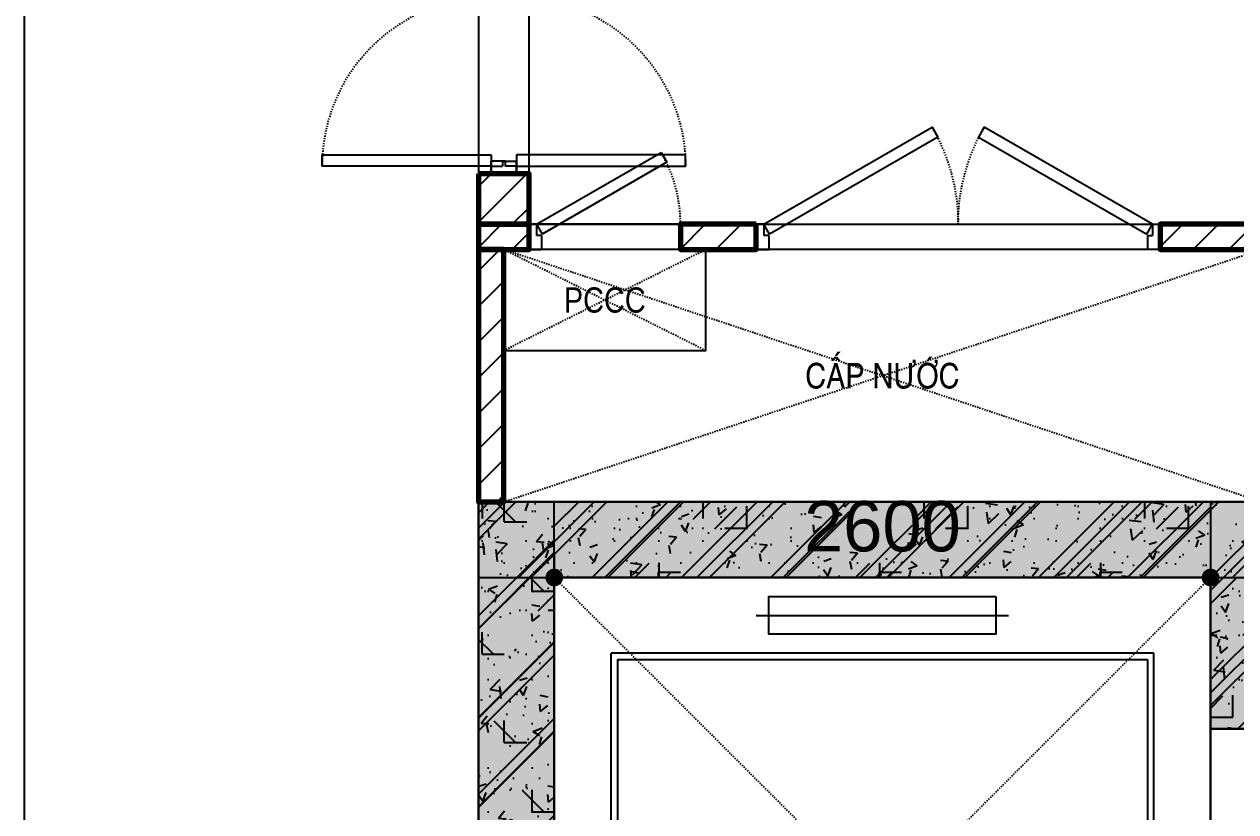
# Model space of a CAD drawing. Header units: millimetres. Extents: x 379264 to 1158416, y -283062 to 356890.
# Drawn here: x 893827.2 to 893923.2, y -3041 to -2978.6 of the extents above; entities that cross this region are included whole.
import ezdxf
from ezdxf.enums import TextEntityAlignment as Align
from ezdxf.xclip import XClip

# ---------------------------------------------------------------- set-up
doc = ezdxf.new("R2010")
doc.units = ezdxf.units.MM
doc.header["$XCLIPFRAME"] = 0
for name, pattern in [('CENTER', [2, 1.25, -0.25, 0.25, -0.25]), ('keyplan TANG 1$0$mb tang 1 TWA$0$Core 1A$0$Hidden10.5', [1.5, 1, -0.5]), ('keyplan TANG 1$0$mb tang 1 TWA$0$Hidden10.5', [1.5, 1, -0.5]), ('keyplan TANG 1$0$mb tang 1 TWA$0$Lift Car$0$Hidden10.5', [1.5, 1, -0.5]), ('keyplan TANG 1$0$mb_unitmix twa 1-20$0$Hidden10.5', [1.5, 1, -0.5])]:
    doc.linetypes.add(name, pattern=pattern)
for name, color, linetype in [('12PM. GRID', 8, 'CENTER'), ('BLOCK C - CHI TIET THANG 6$0$DnW', 20, 'Continuous'), ('keyplan TANG 1$0$mb tang 1 TWA$0$Brick Wall', 250, 'Continuous'), ('keyplan TANG 1$0$mb tang 1 TWA$0$Concrete Hatch', 250, 'Continuous'), ('keyplan TANG 1$0$mb tang 1 TWA$0$Concrete Line', 250, 'Continuous'), ('keyplan TANG 1$0$mb tang 1 TWA$0$Concrete Solid', 250, 'Continuous'), ('keyplan TANG 1$0$mb tang 1 TWA$0$Door', 250, 'Continuous'), ('keyplan TANG 1$0$mb tang 1 TWA$0$Furniture', 250, 'Continuous'), ('keyplan TANG 1$0$mb tang 1 TWA$0$Glass', 250, 'Continuous'), ('keyplan TANG 1$0$mb tang 1 TWA$0$Lift Car', 250, 'Continuous'), ('keyplan TANG 1$0$mb tang 1 TWA$0$Opening Hidden', 250, 'keyplan TANG 1$0$mb tang 1 TWA$0$Core 1A$0$Hidden10.5'), ('keyplan TANG 1$0$mb tang 1 TWA$0$Opening Line', 250, 'Continuous'), ('keyplan TANG 1$0$mb tang 1 TWA$0$Opening Text', 250, 'Continuous'), ('keyplan TANG 1$0$mb tang 1 TWA$0$Wall Hatch', 250, 'Continuous'), ('keyplan TANG 1$0$MB_Cot tang 1$0$Concrete Hatch', 250, 'Continuous'), ('keyplan TANG 1$0$MB_Cot tang 1$0$Concrete Line', 250, 'Continuous'), ('keyplan TANG 1$0$MB_Cot tang 1$0$Concrete Solid', 250, 'Continuous'), ('keyplan TANG 1$0$MB_Cot tang 1$0$Lift Car', 250, 'Continuous'), ('keyplan TANG 1$0$mb_unitmix twa 1-20$0$Door', 250, 'Continuous'), ('keyplan TANG 1$0$mb_unitmix twa 1-20$0$Glass', 250, 'Continuous'), ('keyplan TANG 1$0$mb_unitmix twa 1-20$0$Net thay Tran', 250, 'Continuous'), ('keyplan TANG 1$0$mb_unitmix twa 1-20$0$Wall Hatch', 250, 'Continuous')]:
    doc.layers.add(name, color=color, linetype=linetype)
for name, color, linetype, lineweight in [('keyplan TANG 1$0$mb tang 1 TWA$0$Net thay Tuong', 250, 'Continuous', 20), ('keyplan TANG 1$0$mb tang 1 TWA$0$Wall Line', 250, 'Continuous', 70), ('keyplan TANG 1$0$mb_unitmix twa 1-20$0$Wall Line', 250, 'Continuous', 70)]:
    doc.layers.add(name, color=color, linetype=linetype, lineweight=lineweight)
doc.styles.add('keyplan TANG 1$0$mb tang 1 TWA$0$Arial_C', font='arial.ttf')
doc.styles.add('keyplan TANG 1$0$mb tang 1 TWA$0$VNI-HelveC', font='VHELVCN_0.TTF')
doc.dimstyles.new('keyplan TANG 1$0$mb tang 1 TWA$0$Dim 100 (A1-A2)', dxfattribs={"dimscale": 100, "dimtxt": 2, "dimasz": 0.7, "dimexe": 0, "dimexo": 1, "dimgap": 1, "dimtad": 1, "dimdec": 0, "dimzin": 12, "dimdsep": 46, "dimtxsty": 'keyplan TANG 1$0$mb tang 1 TWA$0$Arial_C', "dimblk": 'keyplan TANG 1$0$mb tang 1 TWA$0$_Dot', "dimcen": 1, "dimclrd": 256, "dimclre": 256, "dimclrt": 3, "dimadec": 0, "dimazin": 0, "dimtfac": 1, "dimtdec": 0, "dimtix": 1, "dimtmove": 2, "dimatfit": 3, "dimldrblk": 'keyplan TANG 1$0$mb tang 1 TWA$0$HTT Arrow 30', "dimfxl": 1, "dimtolj": 1, "dimtzin": 0, "dimarcsym": 0})
pattern_1 = [(45, (150, 149.9999999999999), (-70.71067811865474, 70.71067811865476), [])]

# ---------------------------------------------------------------- blocks, each defined once
blk = doc.blocks.new('*U234')
at = {"layer": 'keyplan TANG 1$0$mb tang 1 TWA$0$Opening Hidden'}
for p, q in [((0, 0), (3000, 1000)), ((3000, 0), (0, 1000))]:
    blk.add_line(p, q, dxfattribs=at)
at = {"layer": 'keyplan TANG 1$0$mb tang 1 TWA$0$Opening Line'}
blk.add_lwpolyline([(0, 0), (3000, 5.684341886080801e-14), (3000, 1000), (0, 1000)], close=True, dxfattribs=at)
at = {"layer": 'keyplan TANG 1$0$mb tang 1 TWA$0$Opening Text', "style": 'keyplan TANG 1$0$mb tang 1 TWA$0$VNI-HelveC'}
blk.add_attdef('OPENING', text='', height=100, dxfattribs=at).set_placement((1500, 500), align=Align.MIDDLE_CENTER)
blk = doc.blocks.new('keyplan TANG 1$0$mb tang 1 TWA$0$_Dot')
at = {"color": 0, "linetype": 'ByBlock', "lineweight": -2}
blk.add_line((-0.5, 0), (-1, 0), dxfattribs=at)
at = {"color": 0, "linetype": 'ByBlock', "const_width": 0.5}
blk.add_lwpolyline([(-0.25, 0, 1), (0.25, 0, 1)], format="xyb", close=True, dxfattribs=at)
blk = doc.blocks.new('*D201')
at = {"layer": 'Defpoints', "lineweight": -2, "transparency": 16777216}
for p, q in [((-133897.6599080609, -53383.47322053788), (-133897.6599080609, -53483.47322053788)), ((-131297.6599080609, -53383.47322053788), (-131297.6599080609, -53483.47322053788)), ((-133827.6599080609, -53483.47322053788), (-131367.6599080609, -53483.47322053788))]:
    blk.add_line(p, q, dxfattribs=at)
at = {"layer": 'Defpoints', "color": 0, "transparency": 16777216}
for p in [(-133897.6599080609, -53483.47322053788), (-131297.6599080609, -53483.47322053788), (-131297.6599080609, -53483.47322053788)]:
    blk.add_point(p, dxfattribs=at)
at = {"layer": 'Defpoints', "lineweight": -2, "transparency": 16777216, "xscale": 70, "yscale": 70, "zscale": 70, "rotation": 180}
blk.add_blockref('keyplan TANG 1$0$mb tang 1 TWA$0$_Dot', (-133897.6599080609, -53483.47322053788), dxfattribs=at)
at = {"layer": 'Defpoints', "lineweight": -2, "transparency": 16777216, "xscale": 70, "yscale": 70, "zscale": 70}
blk.add_blockref('keyplan TANG 1$0$mb tang 1 TWA$0$_Dot', (-131297.6599080609, -53483.47322053788), dxfattribs=at)
at = {"layer": 'Defpoints', "color": 3, "transparency": 16777216, "insert": (-132597.6599080609, -53281.35862299355), "char_height": 200, "attachment_point": 5, "style": 'keyplan TANG 1$0$mb tang 1 TWA$0$Arial_C'}
blk.add_mtext('\\A1;2600', dxfattribs=at)
blk = doc.blocks.new('keyplan TANG 1$0$mb tang 1 TWA$0$HTT Arrow 30')
blk.add_hatch(color=256).paths.add_polyline_path([(-2.5, 0.3750000000000002), (-2.5, -0.3749999999999998), (0, 0)])
at = {"color": 0, "linetype": 'ByBlock', "lineweight": -2}
for p, q in [((0, 0), (-2.5, 0.3750000000000002)), ((-2.5, -0.3749999999999998), (-2.5, 0.3750000000000002)), ((0, 0), (-2.5, -0.3749999999999998))]:
    blk.add_line(p, q, dxfattribs=at)
blk = doc.blocks.new('*D202')
at = {"layer": 'Defpoints', "lineweight": -2, "transparency": 16777216}
for p, q in [((-131397.659908061, -53483.47322053791), (-131297.6599080613, -53483.47322053791)), ((-131297.6599080613, -56013.47322053791), (-131297.6599080613, -53553.47322053791)), ((-131397.659908061, -56083.47322053791), (-131297.6599080613, -56083.47322053791))]:
    blk.add_line(p, q, dxfattribs=at)
at = {"layer": 'Defpoints', "color": 0, "transparency": 16777216}
for p in [(-131297.659908061, -53483.47322053791), (-131297.6599080613, -53483.47322053791), (-131297.659908061, -56083.47322053791)]:
    blk.add_point(p, dxfattribs=at)
at = {"layer": 'Defpoints', "lineweight": -2, "transparency": 16777216, "xscale": 70, "yscale": 70, "zscale": 70}
for p, rotation in [((-131297.6599080613, -53483.47322053791), 90), ((-131297.6599080613, -56083.47322053791), 270)]:
    blk.add_blockref('keyplan TANG 1$0$mb tang 1 TWA$0$_Dot', p, dxfattribs=dict(at, rotation=rotation))
at = {"layer": 'Defpoints', "color": 3, "transparency": 16777216, "insert": (-131499.7745056056, -54783.47322053786), "char_height": 200, "attachment_point": 5, "rotation": 90, "style": 'keyplan TANG 1$0$mb tang 1 TWA$0$Arial_C'}
blk.add_mtext('\\A1;2600', dxfattribs=at)
blk = doc.blocks.new('keyplan TANG 1$0$mb tang 1 TWA$0$Door 1600 Riser')
at = {"color": 0, "linetype": 'ByBlock'}
for p, q in [((29.99999962575384, 100.0000000003201), (-3.742461558431387e-07, 100.000000000131)), ((-3.742461558431387e-07, 100.000000000131), (0, 0)), ((29.99999962575384, 100.0000000003201), (29.99999979416316, 55.00000000033469)), ((1570.000000119884, 100.0000000003201), (1600.000000119884, 100.000000000131)), ((1570.000000119884, 100.0000000003201), (1569.999999951474, 55.00000000033469)), ((1600.000000119884, 100.000000000131), (1599.999999745638, 7.105427357601002e-15)), ((49.99999979417771, 55.00000000046566), (29.99999979416316, 55.00000000033469)), ((49.99999979417771, 55.00000000046566), (50, 4.074536263942719e-10)), ((1549.99999995146, 55.00000000046566), (1569.999999951474, 55.00000000033469)), ((1549.99999995146, 55.00000000046566), (1549.999999745638, 4.074607318216295e-10)), ((0, 0), (50, 4.074536263942719e-10)), ((1599.999999745638, 7.105427357601002e-15), (1549.999999745638, 4.074607318216295e-10))]:
    blk.add_line(p, q, dxfattribs=at)
for points in [[(52.49999962575386, 61.02885683002042), (29.99999962575384, 100.0000000003201), (696.8395605397716, 485.0000000003203), (719.3395605397717, 446.0288568300206)], [(1547.499999625754, 61.02885683002042), (1569.999999625754, 100.0000000003201), (903.1604387117361, 485.0000000003203), (880.660438711736, 446.0288568300206)]]:
    blk.add_lwpolyline(points, close=True)
at = {"linetype": 'keyplan TANG 1$0$mb tang 1 TWA$0$Hidden10.5'}
for centre, start, end in [((29.99999962575384, 100.0000000003201), 0, 30.00000000000004), ((1569.999999625754, 100.0000000003201), 150.0000000000027, 180)]:
    blk.add_arc(centre, 770, start, end, dxfattribs=at)
blk = doc.blocks.new('*U1427')
at = {"layer": 'keyplan TANG 1$0$mb tang 1 TWA$0$Door', "xscale": -1, "rotation": 180}
blk.add_blockref('keyplan TANG 1$0$mb tang 1 TWA$0$Door 1600 Riser', (0, 100.000000000131), dxfattribs=at)
blk = doc.blocks.new('keyplan TANG 1$0$mb tang 1 TWA$0$Door 1200 Riser')
at = {"color": 0, "linetype": 'ByBlock'}
for p, q in [((29.99999962575384, 100.0000000003201), (523.6344799449436, 385.0000000938708)), ((523.6344799449432, 385.0000000938714), (546.1344799449436, 346.028856923571)), ((676.3655196808106, 385.0000000938714), (653.8655196808103, 346.028856923571)), ((1170, 100.0000000003201), (676.3655196808103, 385.0000000938708)), ((546.1344799449436, 346.028856923571), (52.49999962575374, 61.02885683002034)), ((653.8655196808103, 346.028856923571), (1147.5, 61.02885683002034)), ((29.99999962575384, 100.0000000003201), (-3.742461558431387e-07, 100.000000000131)), ((-3.742461558431387e-07, 100.000000000131), (0, 0)), ((29.99999962575384, 100.0000000003201), (29.99999979416316, 55.00000000033469)), ((29.99999962575384, 100.0000000003201), (52.49999962575374, 61.02885683002034)), ((1170, 100.0000000003201), (1147.5, 61.02885683002034)), ((1170, 100.0000000003201), (1200, 100.000000000131)), ((1170, 100.0000000003201), (1169.999999831591, 55.00000000033469)), ((1200, 100.000000000131), (1199.999999625754, 0)), ((49.99999979417771, 55.00000000046566), (29.99999979416316, 55.00000000033469)), ((49.99999979417771, 55.00000000046566), (50, 4.074536263942719e-10)), ((1149.999999831576, 55.00000000046566), (1169.999999831591, 55.00000000033469)), ((1149.999999831576, 55.00000000046566), (1149.999999625754, 4.074536263942719e-10)), ((0, 0), (50, 4.074536263942719e-10)), ((1199.999999625754, 0), (1149.999999625754, 4.074536263942719e-10))]:
    blk.add_line(p, q, dxfattribs=at)
at = {"color": 0, "linetype": 'keyplan TANG 1$0$mb tang 1 TWA$0$Hidden10.5'}
for centre, start, end in [((29.99999962575384, 100.0000000003201), 359.9999999999799, 29.99999999999874), ((1170, 100.0000000003201), 150.0000000000037, 180.0000000000201)]:
    blk.add_arc(centre, 570.0000001871231, start, end, dxfattribs=at)
blk = doc.blocks.new('*U232')
at = {"layer": 'keyplan TANG 1$0$mb tang 1 TWA$0$Door'}
blk.add_blockref('keyplan TANG 1$0$mb tang 1 TWA$0$Door 1200 Riser', (0, 0), dxfattribs=at)
blk = doc.blocks.new('*U233')
at = {"layer": 'keyplan TANG 1$0$mb tang 1 TWA$0$Opening Hidden'}
for p, q in [((0, 0), (800, 400)), ((800, 0), (0, 400))]:
    blk.add_line(p, q, dxfattribs=at)
at = {"layer": 'keyplan TANG 1$0$mb tang 1 TWA$0$Opening Line'}
blk.add_lwpolyline([(0, 0), (800, 5.684341886080801e-14), (800, 400), (0, 400)], close=True, dxfattribs=at)
at = {"layer": 'keyplan TANG 1$0$mb tang 1 TWA$0$Opening Text', "style": 'keyplan TANG 1$0$mb tang 1 TWA$0$VNI-HelveC'}
blk.add_attdef('OPENING', text='', height=100, dxfattribs=at).set_placement((400, 200), align=Align.MIDDLE_CENTER)
blk = doc.blocks.new('*U211')
at = {"layer": 'keyplan TANG 1$0$mb tang 1 TWA$0$Wall Hatch'}
h = blk.add_hatch(dxfattribs=at)
h.set_pattern_fill('LINE10', color=256, scale=100, angle=45, style=0, pattern_type=2)
h.set_pattern_definition([(45, (150.0000000000002, 49.99999999999992), (-70.71067811865474, 70.71067811865476), [])])
h.paths.add_polyline_path([(200.0000000000002, -3.037570195374425e-14), (0, 0), (-1.358912982141192e-13, -99.99999999999997), (200.0000000000002, -100)])
at = {"layer": 'keyplan TANG 1$0$mb tang 1 TWA$0$Wall Line'}
blk.add_lwpolyline([(200.0000000000002, -3.037570195374425e-14), (0, 0), (-1.358912982141192e-13, -99.99999999999997), (200.0000000000002, -100)], close=True, dxfattribs=at)
blk = doc.blocks.new('*U212')
at = {"layer": 'keyplan TANG 1$0$mb tang 1 TWA$0$Wall Hatch'}
h = blk.add_hatch(dxfattribs=at)
h.set_pattern_fill('LINE10', color=256, scale=100, angle=45, style=0, pattern_type=2)
h.set_pattern_definition([(45, (250.0000000000002, 49.9999999999999), (-70.71067811865474, 70.71067811865476), [])])
h.paths.add_polyline_path([(300.0000000000002, -5.311306949806745e-14), (0, 0), (-1.358912982141192e-13, -99.99999999999997), (300.0000000000002, -100)])
at = {"layer": 'keyplan TANG 1$0$mb tang 1 TWA$0$Wall Line'}
blk.add_lwpolyline([(300.0000000000002, -5.311306949806745e-14), (0, 0), (-1.358912982141192e-13, -99.99999999999997), (300.0000000000002, -100)], close=True, dxfattribs=at)
blk = doc.blocks.new('*U213')
at = {"layer": 'keyplan TANG 1$0$mb tang 1 TWA$0$Wall Hatch'}
h = blk.add_hatch(dxfattribs=at)
h.set_pattern_fill('LINE10', color=256, scale=100, angle=45, style=0, pattern_type=2)
h.set_pattern_definition([(45, (2000, 49.9999999999995), (-70.71067811865474, 70.71067811865476), [])])
h.paths.add_polyline_path([(2050, -4.510170015237234e-13), (0, 0), (-1.358912982141192e-13, -99.99999999999997), (2050, -100.0000000000004)])
at = {"layer": 'keyplan TANG 1$0$mb tang 1 TWA$0$Wall Line'}
blk.add_lwpolyline([(2050, -4.510170015237234e-13), (0, 0), (-1.358912982141192e-13, -99.99999999999997), (2050, -100.0000000000004)], close=True, dxfattribs=at)
blk = doc.blocks.new('*U1428')
at = {"layer": 'keyplan TANG 1$0$mb tang 1 TWA$0$Wall Hatch'}
h = blk.add_hatch(dxfattribs=at)
h.set_pattern_fill('LINE10', color=256, scale=100, angle=45, style=0, pattern_type=2)
h.set_pattern_definition([(45, (850, -50.00000000000034), (-70.71067811865474, 70.71067811865476), [])])
h.paths.add_polyline_path([(-2.318145675417327e-13, 999.9999999999999), (0, 0), (99.99999999999996, -4.707345624410666e-14), (99.99999999999974, 999.9999999999999)])
at = {"layer": 'keyplan TANG 1$0$mb tang 1 TWA$0$Wall Line'}
blk.add_lwpolyline([(-2.318145675417327e-13, 999.9999999999999), (0, 0), (99.99999999999996, -4.707345624410666e-14), (99.99999999999974, 999.9999999999999)], close=True, dxfattribs=at)
blk = doc.blocks.new('*U217')
at = {"layer": 'keyplan TANG 1$0$mb tang 1 TWA$0$Concrete Hatch'}
h = blk.add_hatch(dxfattribs=at)
h.set_pattern_fill('CONCRETE', color=256, scale=50, style=0, pattern_type=2)
h.set_pattern_definition([(45, (-250, -2850.000000000007), (-176.7766952966369, 176.7766952966369), []), (45, (-250, -2800.000000000007), (-353.5533905932737, 353.5533905932738), []), (49.99999999999999, (-250, -2850.000000000007), (358.6300913003767, -31.37606749129755), [37.5, -412.5]), (355, (-250, -2850.000000000007), (-69.3756668065, 376.0960668500059), [30, -330]), (100.4514, (-220.1141600000001, -2852.614670000007), (289.2546908570108, 344.7197710304768), [31.870095, -350.571056]), (46.18420000000001, (-250, -2750.000000000007), (533.6205243128222, -82.75950716450905), [56.25, -618.75]), (96.6356, (-205.5316275, -2756.896653500007), (467.3313527743517, 487.0589354502209), [47.805144, -525.8565]), (351.1842, (-250, -2750.000000000007), (467.3309725668136, 487.0593004626623), [45, -495]), (21, (-200, -2775.000000000007), (298.4535260592309, -201.3094453326694), [37.5, -412.5]), (326.0000000000001, (-200, -2775.000000000007), (121.6576659607909, 362.5750225234265), [30, -330]), (71.4514, (-175.1288835, -2791.775803000007), (420.111314290745, 161.2652483549762), [31.870095, -350.571056]), (37.50000000000001, (-250, -2850.000000000007), (6.079927658645334, 166.4469269156558), [0, -326, 0, -335, 0, -331.25]), (7.499999999999999, (-250, -2850.000000000007), (131.5347687210743, 197.2058559411801), [0, -191, 0, -318.5, 0, -126.25]), (327.5, (-361.5, -2850.000000000007), (266.9112180862045, -11.2774358671899), [0, -125, 0, -390, 0, -517.5]), (317.5, (-411.5, -2850.000000000007), (291.5930846711931, 50.05249116615882), [0, -162.5, 0, -259, 0, -367.5]), (0, (-75, -2675.000000000007), (0, 875), [87.5, -787.5]), (0, (187.5, -2500.000000000007), (0, 875), [87.5, -787.5]), (0, (12.5, -2150.000000000007), (0, 875), [87.5, -350, 87.5, -350]), (90, (-75, -2675.000000000007), (-875, 5.35782974626967e-14), [87.5, -787.5]), (90, (12.5, -2150.000000000007), (-875, 5.35782974626967e-14), [87.5, -787.5]), (90, (275, -2500.000000000007), (-875, 5.35782974626967e-14), [87.5, -787.5]), (90, (450, -2237.500000000007), (-875, 5.35782974626967e-14), [87.5, -787.5]), (135, (12.5, -2675.000000000007), (-875.016357447105, 8.881784197001252e-14), [123.76, -1113.7]), (135, (100, -2150.000000000007), (-875.016357447105, 8.881784197001252e-14), [123.76, -1113.7]), (45, (187.5, -2500.000000000007), (8.881784197001252e-14, 875.016357447105), [123.76, -247.485, 123.76, -742.455]), (0, (-425, -2850.000000000007), (87.5, 87.5), [-175, 0])])
h.paths.add_polyline_path([(-250, 150), (-250, -2950.000000000007), (50, -2950.000000000007), (50, 150)])
at = {"layer": 'keyplan TANG 1$0$mb tang 1 TWA$0$Concrete Solid'}
blk.add_hatch(color=256, dxfattribs=at).paths.add_polyline_path([(-250, 150), (-250, -2950.000000000007), (50, -2950.000000000007), (50, 150)])
at = {"layer": 'keyplan TANG 1$0$mb tang 1 TWA$0$Concrete Line'}
blk.add_lwpolyline([(-250, 150), (-250, -2950.000000000007), (50, -2950.000000000007), (50, 150)], close=True, dxfattribs=at)
blk = doc.blocks.new('*U221')
at = {"layer": 'keyplan TANG 1$0$mb tang 1 TWA$0$Concrete Hatch'}
h = blk.add_hatch(dxfattribs=at)
h.set_pattern_fill('CONCRETE', color=256, scale=50, style=0, pattern_type=2)
h.set_pattern_definition([(45, (-250, -650.0000000000073), (-176.7766952966369, 176.7766952966369), []), (45, (-250, -600.0000000000073), (-353.5533905932737, 353.5533905932738), []), (49.99999999999999, (-250, -650.0000000000073), (358.6300913003767, -31.37606749129755), [37.5, -412.5]), (355, (-250, -650.0000000000073), (-69.3756668065, 376.0960668500059), [30, -330]), (100.4514, (-220.1141600000001, -652.6146700000072), (289.2546908570108, 344.7197710304768), [31.870095, -350.571056]), (46.18420000000001, (-250, -550.0000000000073), (533.6205243128222, -82.75950716450905), [56.25, -618.75]), (96.6356, (-205.5316275, -556.8966535000072), (467.3313527743517, 487.0589354502209), [47.805144, -525.8565]), (351.1842, (-250, -550.0000000000073), (467.3309725668136, 487.0593004626623), [45, -495]), (21, (-200, -575.0000000000073), (298.4535260592309, -201.3094453326694), [37.5, -412.5]), (326.0000000000001, (-200, -575.0000000000073), (121.6576659607909, 362.5750225234265), [30, -330]), (71.4514, (-175.1288835, -591.7758030000073), (420.111314290745, 161.2652483549762), [31.870095, -350.571056]), (37.50000000000001, (-250, -650.0000000000073), (6.079927658645334, 166.4469269156558), [0, -326, 0, -335, 0, -331.25]), (7.499999999999999, (-250, -650.0000000000073), (131.5347687210743, 197.2058559411801), [0, -191, 0, -318.5, 0, -126.25]), (327.5, (-361.5, -650.0000000000073), (266.9112180862045, -11.2774358671899), [0, -125, 0, -390, 0, -517.5]), (317.5, (-411.5, -650.0000000000073), (291.5930846711931, 50.05249116615882), [0, -162.5, 0, -259, 0, -367.5]), (0, (-75, -475.0000000000073), (0, 875), [87.5, -787.5]), (0, (187.5, -300.0000000000073), (0, 875), [87.5, -787.5]), (0, (12.5, 49.99999999999272), (0, 875), [87.5, -350, 87.5, -350]), (90, (-75, -475.0000000000073), (-875, 5.35782974626967e-14), [87.5, -787.5]), (90, (12.5, 49.99999999999272), (-875, 5.35782974626967e-14), [87.5, -787.5]), (90, (275, -300.0000000000073), (-875, 5.35782974626967e-14), [87.5, -787.5]), (90, (450, -37.50000000000728), (-875, 5.35782974626967e-14), [87.5, -787.5]), (135, (12.5, -475.0000000000073), (-875.016357447105, 8.881784197001252e-14), [123.76, -1113.7]), (135, (100, 49.99999999999272), (-875.016357447105, 8.881784197001252e-14), [123.76, -1113.7]), (45, (187.5, -300.0000000000073), (8.881784197001252e-14, 875.016357447105), [123.76, -247.485, 123.76, -742.455]), (0, (-425, -650.0000000000073), (87.5, 87.5), [-175, 0])])
h.paths.add_polyline_path([(-250, 150), (-250, -750.0000000000073), (50, -750.0000000000073), (50, 150)])
at = {"layer": 'keyplan TANG 1$0$mb tang 1 TWA$0$Concrete Solid'}
blk.add_hatch(color=256, dxfattribs=at).paths.add_polyline_path([(-250, 150), (-250, -750.0000000000073), (50, -750.0000000000073), (50, 150)])
at = {"layer": 'keyplan TANG 1$0$mb tang 1 TWA$0$Concrete Line'}
blk.add_lwpolyline([(-250, 150), (-250, -750.0000000000073), (50, -750.0000000000073), (50, 150)], close=True, dxfattribs=at)
blk = doc.blocks.new('*U223')
at = {"layer": 'keyplan TANG 1$0$mb tang 1 TWA$0$Concrete Hatch'}
h = blk.add_hatch(dxfattribs=at)
h.set_pattern_fill('CONCRETE', color=256, scale=50, style=0, pattern_type=2)
h.set_pattern_definition([(45, (-250, -2350.000000000007), (-176.7766952966369, 176.7766952966369), []), (45, (-250, -2300.000000000007), (-353.5533905932737, 353.5533905932738), []), (49.99999999999999, (-250, -2350.000000000007), (358.6300913003767, -31.37606749129755), [37.5, -412.5]), (355, (-250, -2350.000000000007), (-69.3756668065, 376.0960668500059), [30, -330]), (100.4514, (-220.1141600000001, -2352.614670000007), (289.2546908570108, 344.7197710304768), [31.870095, -350.571056]), (46.18420000000001, (-250, -2250.000000000007), (533.6205243128222, -82.75950716450905), [56.25, -618.75]), (96.6356, (-205.5316275, -2256.896653500007), (467.3313527743517, 487.0589354502209), [47.805144, -525.8565]), (351.1842, (-250, -2250.000000000007), (467.3309725668136, 487.0593004626623), [45, -495]), (21, (-200, -2275.000000000007), (298.4535260592309, -201.3094453326694), [37.5, -412.5]), (326.0000000000001, (-200, -2275.000000000007), (121.6576659607909, 362.5750225234265), [30, -330]), (71.4514, (-175.1288835, -2291.775803000007), (420.111314290745, 161.2652483549762), [31.870095, -350.571056]), (37.50000000000001, (-250, -2350.000000000007), (6.079927658645334, 166.4469269156558), [0, -326, 0, -335, 0, -331.25]), (7.499999999999999, (-250, -2350.000000000007), (131.5347687210743, 197.2058559411801), [0, -191, 0, -318.5, 0, -126.25]), (327.5, (-361.5, -2350.000000000007), (266.9112180862045, -11.2774358671899), [0, -125, 0, -390, 0, -517.5]), (317.5, (-411.5, -2350.000000000007), (291.5930846711931, 50.05249116615882), [0, -162.5, 0, -259, 0, -367.5]), (0, (-75, -2175.000000000007), (0, 875), [87.5, -787.5]), (0, (187.5, -2000.000000000007), (0, 875), [87.5, -787.5]), (0, (12.5, -1650.000000000007), (0, 875), [87.5, -350, 87.5, -350]), (90, (-75, -2175.000000000007), (-875, 5.35782974626967e-14), [87.5, -787.5]), (90, (12.5, -1650.000000000007), (-875, 5.35782974626967e-14), [87.5, -787.5]), (90, (275, -2000.000000000007), (-875, 5.35782974626967e-14), [87.5, -787.5]), (90, (450, -1737.500000000007), (-875, 5.35782974626967e-14), [87.5, -787.5]), (135, (12.5, -2175.000000000007), (-875.016357447105, 8.881784197001252e-14), [123.76, -1113.7]), (135, (100, -1650.000000000007), (-875.016357447105, 8.881784197001252e-14), [123.76, -1113.7]), (45, (187.5, -2000.000000000007), (8.881784197001252e-14, 875.016357447105), [123.76, -247.485, 123.76, -742.455]), (0, (-425, -2350.000000000007), (87.5, 87.5), [-175, 0])])
h.paths.add_polyline_path([(-250, 150), (-250, -2450.000000000007), (50, -2450.000000000007), (50, 150)])
at = {"layer": 'keyplan TANG 1$0$mb tang 1 TWA$0$Concrete Solid'}
blk.add_hatch(color=256, dxfattribs=at).paths.add_polyline_path([(-250, 150), (-250, -2450.000000000007), (50, -2450.000000000007), (50, 150)])
at = {"layer": 'keyplan TANG 1$0$mb tang 1 TWA$0$Concrete Line'}
blk.add_lwpolyline([(-250, 150), (-250, -2450.000000000007), (50, -2450.000000000007), (50, 150)], close=True, dxfattribs=at)
blk = doc.blocks.new('*U1437')
at = {"layer": 'keyplan TANG 1$0$mb tang 1 TWA$0$Wall Hatch'}
h = blk.add_hatch(dxfattribs=at)
h.set_pattern_fill('LINE10', color=256, scale=100, angle=45, style=0, pattern_type=2)
h.set_pattern_definition(pattern_1)
h.paths.add_polyline_path([(0, 199.9999999999999), (0, 0), (200, -1.13686837721616e-13), (200, 199.9999999999999)])
at = {"layer": 'keyplan TANG 1$0$mb tang 1 TWA$0$Wall Line'}
blk.add_lwpolyline([(0, 199.9999999999999), (0, 0), (200, -1.13686837721616e-13), (200, 199.9999999999999)], close=True, dxfattribs=at)
blk = doc.blocks.new('keyplan TANG 1$0$mb tang 1 TWA$0$Door 1400-1')
at = {"color": 0, "linetype": 'ByBlock'}
for p, q in [((29.99999962575384, 100.0000000003201), (-3.742461558431387e-07, 100.000000000131)), ((-3.742461558431387e-07, 100.000000000131), (0, 0)), ((29.99999962575384, 100.0000000003201), (29.99999979416316, 55.00000000033469)), ((1370.000000119884, 100.0000000003201), (1400.000000119884, 100.000000000131)), ((1370.000000119884, 100.0000000003201), (1369.999999951474, 55.00000000033469)), ((1400.000000119884, 100.000000000131), (1399.999999745638, 7.105427357601002e-15)), ((49.99999979417771, 55.00000000046566), (29.99999979416316, 55.00000000033469)), ((49.99999979417771, 55.00000000046566), (50, 4.074536263942719e-10)), ((1349.99999995146, 55.00000000046566), (1369.999999951474, 55.00000000033469)), ((1349.99999995146, 55.00000000046566), (1349.999999745638, 4.074607318216295e-10)), ((0, 0), (50, 4.074536263942719e-10)), ((1399.999999745638, 7.105427357601002e-15), (1349.999999745638, 4.074607318216295e-10))]:
    blk.add_line(p, q, dxfattribs=at)
for points in [[(74.99999962575384, 100.0000000003202), (29.99999962575384, 100.0000000003201), (29.99999962575384, 770.0000000003201), (74.99999962575384, 770.0000000003203)], [(1325.000000119884, 100.0000000003202), (1370.000000119884, 100.0000000003201), (1370.000000119884, 770.0000000003201), (1325.000000119884, 770.0000000003203)]]:
    blk.add_lwpolyline(points, close=True)
at = {"color": 0, "linetype": 'keyplan TANG 1$0$mb tang 1 TWA$0$Hidden10.5'}
for centre, start, end in [((29.99999962575386, 99.99999515387427), 4.144490982744002e-07, 90), ((1370.000000119884, 99.99999515387427), 90, 179.9999995855509)]:
    blk.add_arc(centre, 670.0000002470649, start, end, dxfattribs=at)
blk = doc.blocks.new('*U1438')
at = {"layer": 'keyplan TANG 1$0$mb tang 1 TWA$0$Door'}
blk.add_blockref('keyplan TANG 1$0$mb tang 1 TWA$0$Door 1400-1', (0, 0), dxfattribs=at)
blk = doc.blocks.new('*U1440')
at = {"layer": 'keyplan TANG 1$0$mb_unitmix twa 1-20$0$Wall Hatch'}
h = blk.add_hatch(dxfattribs=at)
h.set_pattern_fill('LINE10', color=256, scale=100, angle=45, style=0, pattern_type=2)
h.set_pattern_definition(pattern_1)
h.paths.add_polyline_path([(0, 199.9999999999999), (0, 0), (200, -1.13686837721616e-13), (200, 199.9999999999999)])
at = {"layer": 'keyplan TANG 1$0$mb_unitmix twa 1-20$0$Wall Line'}
blk.add_lwpolyline([(0, 199.9999999999999), (0, 0), (200, -1.13686837721616e-13), (200, 199.9999999999999)], close=True, dxfattribs=at)
blk = doc.blocks.new('keyplan TANG 1$0$mb_unitmix twa 1-20$0$Door 1400-1')
at = {"color": 0, "linetype": 'ByBlock'}
for p, q in [((29.99999962575384, 100.0000000003201), (-3.742461558431387e-07, 100.000000000131)), ((-3.742461558431387e-07, 100.000000000131), (0, 0)), ((29.99999962575384, 100.0000000003201), (29.99999979416316, 55.00000000033469)), ((1370.000000119884, 100.0000000003201), (1400.000000119884, 100.000000000131)), ((1370.000000119884, 100.0000000003201), (1369.999999951474, 55.00000000033469)), ((1400.000000119884, 100.000000000131), (1399.999999745638, 7.105427357601002e-15)), ((49.99999979417771, 55.00000000046566), (29.99999979416316, 55.00000000033469)), ((49.99999979417771, 55.00000000046566), (50, 4.074536263942719e-10)), ((1349.99999995146, 55.00000000046566), (1369.999999951474, 55.00000000033469)), ((1349.99999995146, 55.00000000046566), (1349.999999745638, 4.074607318216295e-10)), ((0, 0), (50, 4.074536263942719e-10)), ((1399.999999745638, 7.105427357601002e-15), (1349.999999745638, 4.074607318216295e-10))]:
    blk.add_line(p, q, dxfattribs=at)
for points in [[(74.99999962575384, 100.0000000003202), (29.99999962575384, 100.0000000003201), (29.99999962575384, 770.0000000003201), (74.99999962575384, 770.0000000003203)], [(1325.000000119884, 100.0000000003202), (1370.000000119884, 100.0000000003201), (1370.000000119884, 770.0000000003201), (1325.000000119884, 770.0000000003203)]]:
    blk.add_lwpolyline(points, close=True)
at = {"color": 0, "linetype": 'keyplan TANG 1$0$mb_unitmix twa 1-20$0$Hidden10.5'}
for centre, start, end in [((29.99999962575386, 99.99999515387427), 4.144490982744002e-07, 90), ((1370.000000119884, 99.99999515387427), 90, 179.9999995855509)]:
    blk.add_arc(centre, 670.0000002470649, start, end, dxfattribs=at)
blk = doc.blocks.new('*U1439')
at = {"layer": 'keyplan TANG 1$0$mb_unitmix twa 1-20$0$Door'}
blk.add_blockref('keyplan TANG 1$0$mb_unitmix twa 1-20$0$Door 1400-1', (0, 0), dxfattribs=at)
blk = doc.blocks.new('*U53')
at = {"layer": 'keyplan TANG 1$0$MB_Cot tang 1$0$Concrete Hatch'}
h = blk.add_hatch(dxfattribs=at)
h.set_pattern_fill('CONCRETE', color=256, scale=50, style=0, pattern_type=2)
h.set_pattern_definition([(45, (3050, -49.99999999999986), (-176.7766952966369, 176.7766952966369), []), (45, (3050, 1.4210854715202e-13), (-353.5533905932737, 353.5533905932738), []), (49.99999999999999, (3050, -49.99999999999986), (358.6300913003767, -31.37606749129755), [37.5, -412.5]), (355, (3050, -49.99999999999986), (-69.3756668065, 376.0960668500059), [30, -330]), (100.4514, (3079.88584, -52.61466999999985), (289.2546908570108, 344.7197710304768), [31.870095, -350.571056]), (46.18420000000001, (3050, 50.00000000000014), (533.6205243128222, -82.75950716450905), [56.25, -618.75]), (96.6356, (3094.4683725, 43.10334650000013), (467.3313527743517, 487.0589354502209), [47.805144, -525.8565]), (351.1842, (3050, 50.00000000000014), (467.3309725668136, 487.0593004626623), [45, -495]), (21, (3100, 25.00000000000014), (298.4535260592309, -201.3094453326694), [37.5, -412.5]), (326.0000000000001, (3100, 25.00000000000014), (121.6576659607909, 362.5750225234265), [30, -330]), (71.4514, (3124.8711165, 8.224197000000146), (420.111314290745, 161.2652483549762), [31.870095, -350.571056]), (37.50000000000001, (3050, -49.99999999999986), (6.079927658645334, 166.4469269156558), [0, -326, 0, -335, 0, -331.25]), (7.499999999999999, (3050, -49.99999999999986), (131.5347687210743, 197.2058559411801), [0, -191, 0, -318.5, 0, -126.25]), (327.5, (2938.5, -49.99999999999986), (266.9112180862045, -11.2774358671899), [0, -125, 0, -390, 0, -517.5]), (317.5, (2888.5, -49.99999999999986), (291.5930846711931, 50.05249116615882), [0, -162.5, 0, -259, 0, -367.5]), (0, (3225, 125.0000000000001), (0, 875), [87.5, -787.5]), (0, (3487.5, 300.0000000000001), (0, 875), [87.5, -787.5]), (0, (3312.5, 650.0000000000001), (0, 875), [87.5, -350, 87.5, -350]), (90, (3225, 125.0000000000001), (-875, 5.35782974626967e-14), [87.5, -787.5]), (90, (3312.5, 650.0000000000001), (-875, 5.35782974626967e-14), [87.5, -787.5]), (90, (3575, 300.0000000000001), (-875, 5.35782974626967e-14), [87.5, -787.5]), (90, (3750, 562.5000000000001), (-875, 5.35782974626967e-14), [87.5, -787.5]), (135, (3312.5, 125.0000000000001), (-875.016357447105, 8.881784197001252e-14), [123.76, -1113.7]), (135, (3400, 650.0000000000001), (-875.016357447105, 8.881784197001252e-14), [123.76, -1113.7]), (45, (3487.5, 300.0000000000001), (8.881784197001252e-14, 875.016357447105), [123.76, -247.485, 123.76, -742.455]), (0, (2875, -49.99999999999986), (87.5, 87.5), [-175, 0])])
h.paths.add_polyline_path([(-50, 150), (-50, -149.9999999999999), (3150, -150), (3150, 150)])
at = {"layer": 'keyplan TANG 1$0$MB_Cot tang 1$0$Concrete Solid'}
blk.add_hatch(color=256, dxfattribs=at).paths.add_polyline_path([(-50, 150), (-50, -149.9999999999999), (3150, -150), (3150, 150)])
at = {"layer": 'keyplan TANG 1$0$MB_Cot tang 1$0$Concrete Line'}
blk.add_lwpolyline([(-50, 150), (-50, -149.9999999999999), (3150, -150), (3150, 150)], close=True, dxfattribs=at)
blk = doc.blocks.new('*U55')
at = {"layer": 'keyplan TANG 1$0$MB_Cot tang 1$0$Concrete Hatch'}
h = blk.add_hatch(dxfattribs=at)
h.set_pattern_fill('CONCRETE', color=256, scale=50, style=0, pattern_type=2)
h.set_pattern_definition([(45, (2650, -49.99999999999986), (-176.7766952966369, 176.7766952966369), []), (45, (2650, 1.4210854715202e-13), (-353.5533905932737, 353.5533905932738), []), (49.99999999999999, (2650, -49.99999999999986), (358.6300913003767, -31.37606749129755), [37.5, -412.5]), (355, (2650, -49.99999999999986), (-69.3756668065, 376.0960668500059), [30, -330]), (100.4514, (2679.88584, -52.61466999999985), (289.2546908570108, 344.7197710304768), [31.870095, -350.571056]), (46.18420000000001, (2650, 50.00000000000014), (533.6205243128222, -82.75950716450905), [56.25, -618.75]), (96.6356, (2694.4683725, 43.10334650000013), (467.3313527743517, 487.0589354502209), [47.805144, -525.8565]), (351.1842, (2650, 50.00000000000014), (467.3309725668136, 487.0593004626623), [45, -495]), (21, (2700, 25.00000000000014), (298.4535260592309, -201.3094453326694), [37.5, -412.5]), (326.0000000000001, (2700, 25.00000000000014), (121.6576659607909, 362.5750225234265), [30, -330]), (71.4514, (2724.8711165, 8.224197000000146), (420.111314290745, 161.2652483549762), [31.870095, -350.571056]), (37.50000000000001, (2650, -49.99999999999986), (6.079927658645334, 166.4469269156558), [0, -326, 0, -335, 0, -331.25]), (7.499999999999999, (2650, -49.99999999999986), (131.5347687210743, 197.2058559411801), [0, -191, 0, -318.5, 0, -126.25]), (327.5, (2538.5, -49.99999999999986), (266.9112180862045, -11.2774358671899), [0, -125, 0, -390, 0, -517.5]), (317.5, (2488.5, -49.99999999999986), (291.5930846711931, 50.05249116615882), [0, -162.5, 0, -259, 0, -367.5]), (0, (2825, 125.0000000000001), (0, 875), [87.5, -787.5]), (0, (3087.5, 300.0000000000001), (0, 875), [87.5, -787.5]), (0, (2912.5, 650.0000000000001), (0, 875), [87.5, -350, 87.5, -350]), (90, (2825, 125.0000000000001), (-875, 5.35782974626967e-14), [87.5, -787.5]), (90, (2912.5, 650.0000000000001), (-875, 5.35782974626967e-14), [87.5, -787.5]), (90, (3175, 300.0000000000001), (-875, 5.35782974626967e-14), [87.5, -787.5]), (90, (3350, 562.5000000000001), (-875, 5.35782974626967e-14), [87.5, -787.5]), (135, (2912.5, 125.0000000000001), (-875.016357447105, 8.881784197001252e-14), [123.76, -1113.7]), (135, (3000, 650.0000000000001), (-875.016357447105, 8.881784197001252e-14), [123.76, -1113.7]), (45, (3087.5, 300.0000000000001), (8.881784197001252e-14, 875.016357447105), [123.76, -247.485, 123.76, -742.455]), (0, (2475, -49.99999999999986), (87.5, 87.5), [-175, 0])])
h.paths.add_polyline_path([(-50, 150), (-50, -149.9999999999999), (2750, -150), (2750, 150)])
at = {"layer": 'keyplan TANG 1$0$MB_Cot tang 1$0$Concrete Solid'}
blk.add_hatch(color=256, dxfattribs=at).paths.add_polyline_path([(-50, 150), (-50, -149.9999999999999), (2750, -150), (2750, 150)])
at = {"layer": 'keyplan TANG 1$0$MB_Cot tang 1$0$Concrete Line'}
blk.add_lwpolyline([(-50, 150), (-50, -149.9999999999999), (2750, -150), (2750, 150)], close=True, dxfattribs=at)
blk = doc.blocks.new('*U56')
at = {"layer": 'keyplan TANG 1$0$MB_Cot tang 1$0$Concrete Hatch'}
h = blk.add_hatch(dxfattribs=at)
h.set_pattern_fill('CONCRETE', color=256, scale=50, style=0, pattern_type=2)
h.set_pattern_definition([(45, (-150, -49.99999999999986), (-176.7766952966369, 176.7766952966369), []), (45, (-150, 1.4210854715202e-13), (-353.5533905932737, 353.5533905932738), []), (49.99999999999999, (-150, -49.99999999999986), (358.6300913003767, -31.37606749129755), [37.5, -412.5]), (355, (-150, -49.99999999999986), (-69.3756668065, 376.0960668500059), [30, -330]), (100.4514, (-120.11416, -52.61466999999985), (289.2546908570108, 344.7197710304768), [31.870095, -350.571056]), (46.18420000000001, (-150, 50.00000000000014), (533.6205243128222, -82.75950716450905), [56.25, -618.75]), (96.6356, (-105.5316275, 43.10334650000013), (467.3313527743517, 487.0589354502209), [47.805144, -525.8565]), (351.1842, (-150, 50.00000000000014), (467.3309725668136, 487.0593004626623), [45, -495]), (21, (-100, 25.00000000000014), (298.4535260592309, -201.3094453326694), [37.5, -412.5]), (326.0000000000001, (-100, 25.00000000000014), (121.6576659607909, 362.5750225234265), [30, -330]), (71.4514, (-75.1288835, 8.224197000000146), (420.111314290745, 161.2652483549762), [31.870095, -350.571056]), (37.50000000000001, (-150, -49.99999999999986), (6.079927658645334, 166.4469269156558), [0, -326, 0, -335, 0, -331.25]), (7.499999999999999, (-150, -49.99999999999986), (131.5347687210743, 197.2058559411801), [0, -191, 0, -318.5, 0, -126.25]), (327.5, (-261.5, -49.99999999999986), (266.9112180862045, -11.2774358671899), [0, -125, 0, -390, 0, -517.5]), (317.5, (-311.5, -49.99999999999986), (291.5930846711931, 50.05249116615882), [0, -162.5, 0, -259, 0, -367.5]), (0, (25, 125.0000000000001), (0, 875), [87.5, -787.5]), (0, (287.5, 300.0000000000001), (0, 875), [87.5, -787.5]), (0, (112.5, 650.0000000000001), (0, 875), [87.5, -350, 87.5, -350]), (90, (25, 125.0000000000001), (-875, 5.35782974626967e-14), [87.5, -787.5]), (90, (112.5, 650.0000000000001), (-875, 5.35782974626967e-14), [87.5, -787.5]), (90, (375, 300.0000000000001), (-875, 5.35782974626967e-14), [87.5, -787.5]), (90, (550, 562.5000000000001), (-875, 5.35782974626967e-14), [87.5, -787.5]), (135, (112.5, 125.0000000000001), (-875.016357447105, 8.881784197001252e-14), [123.76, -1113.7]), (135, (200, 650.0000000000001), (-875.016357447105, 8.881784197001252e-14), [123.76, -1113.7]), (45, (287.5, 300.0000000000001), (8.881784197001252e-14, 875.016357447105), [123.76, -247.485, 123.76, -742.455]), (0, (-325, -49.99999999999986), (87.5, 87.5), [-175, 0])])
h.paths.add_polyline_path([(-350, 150), (-350, -149.9999999999999), (250, -150), (250, 150)])
at = {"layer": 'keyplan TANG 1$0$MB_Cot tang 1$0$Concrete Solid'}
blk.add_hatch(color=256, dxfattribs=at).paths.add_polyline_path([(-350, 150), (-350, -149.9999999999999), (250, -150), (250, 150)])
at = {"layer": 'keyplan TANG 1$0$MB_Cot tang 1$0$Concrete Line'}
blk.add_lwpolyline([(-350, 150), (-350, -149.9999999999999), (250, -150), (250, 150)], close=True, dxfattribs=at)
blk = doc.blocks.new('keyplan TANG 1$0$mb tang 1 TWA$0$A$Cc16aa9dd')
at = {"linetype": 'keyplan TANG 1$0$mb tang 1 TWA$0$Lift Car$0$Hidden10.5'}
for p, q in [((1300, 1300), (-1300, -1300)), ((1300, -1300), (-1300, 1300))]:
    blk.add_line(p, q, dxfattribs=at)
at = {"color": 0}
for p, q in [((-500, 1150.000000000015), (500, 1150.000000000015)), ((1075, 1000), (-1075, 1000.000000000029)), ((-1075, -999.9999999999709), (-1075, 1000)), ((-1050, 975), (1050, 975)), ((-1050, 975), (-1050, -974.9999999999709)), ((1050, 975), (1050, -975)), ((1075, -1000), (1075, 1000))]:
    blk.add_line(p, q, dxfattribs=at)
at = {"linetype": 'keyplan TANG 1$0$mb tang 1 TWA$0$Lift Car$0$Hidden10.5'}
blk.add_lwpolyline([(-1300, 1300), (1300, 1300), (1300, -1300), (-1300, -1300)], close=True, dxfattribs=at)
at = {"color": 0}
blk.add_lwpolyline([(450, 1225.000000000015), (450, 1075.000000000015), (-450, 1075.000000000015), (-450, 1225.000000000015)], close=True, dxfattribs=at)
at = {"layer": 'Defpoints'}
dim = blk.add_linear_dim(base=(1300, 1300), p1=(-1300, 1300), p2=(1300, 1300), dimstyle='keyplan TANG 1$0$mb tang 1 TWA$0$Dim 100 (A1-A2)', dxfattribs=at)
dim.commit()
dim.dimension.update_dxf_attribs({"geometry": '*D201', "text_midpoint": (0, 1502.114597544336), "insert": (132597.6599080609, 54783.47322053788)})
dim = blk.add_linear_dim(base=(1299.999999999651, 1299.999999999971), p1=(1299.999999999942, -1300), p2=(1299.999999999942, 1300), angle=270, dimstyle='keyplan TANG 1$0$mb tang 1 TWA$0$Dim 100 (A1-A2)', dxfattribs=at)
dim.commit()
dim.dimension.update_dxf_attribs({"geometry": '*D202', "text_midpoint": (1097.885402455344, 2.182787284255028e-11), "insert": (132597.6599080609, 54783.47322053788)})
blk = doc.blocks.new('keyplan TANG 1$0$mb tang 1 TWA$0$A$Cbb1f8814')
at = {"layer": 'keyplan TANG 1$0$mb tang 1 TWA$0$Door'}
for p, q in [((-128887.47231125533, -52083.47322053788), (-129487.47233160924, -52083.47322944331)), ((-129487.47233160924, -52083.47322944331), (-129487.47233086712, -52133.47322944331)), ((-128887.47231125533, -52083.47322053788), (-128887.47231051321, -52133.47322053788)), ((-129487.472330125, -52183.47322944331), (-129487.47233086712, -52133.47322944331)), ((-128887.4723097711, -52183.47322053788), (-128887.47231051321, -52133.47322053788)), ((-128887.4723097711, -52183.47322053788), (-129487.472330125, -52183.47322944331))]:
    blk.add_line(p, q, dxfattribs=at)
at = {"layer": 'keyplan TANG 1$0$mb tang 1 TWA$0$Lift Car'}
blk.add_lwpolyline([(-126787.472330125, -56083.47322053788), (-129387.472330125, -56083.47322053788), (-129387.472330125, -53483.47322053788), (-126787.472330125, -53483.47322053788)], close=True, dxfattribs=at)
at = {"layer": 'keyplan TANG 1$0$mb tang 1 TWA$0$Brick Wall'}
for name, p in [('*U211', (-129687.472330125, -52083.47322053788)), ('*U212', (-128887.472330125, -52083.47322053788)), ('*U213', (-126987.472330125, -52083.47322053788)), ('*U1428', (-129687.472330125, -53183.47322053788))]:
    blk.add_blockref(name, p, dxfattribs=at)
at = {"layer": 'keyplan TANG 1$0$mb tang 1 TWA$0$Concrete Line'}
for name, p in [('*U217', (-129437.472330125, -53333.47322053788)), ('*U221', (-126537.472330125, -53333.47322053788))]:
    blk.add_blockref(name, p, dxfattribs=at)
at = {"layer": 'keyplan TANG 1$0$mb tang 1 TWA$0$Concrete Line', "xscale": -1, "rotation": 270}
blk.add_blockref('*U223', (-126937.472330125, -53233.473220538), dxfattribs=at)
at = {"layer": 'keyplan TANG 1$0$mb tang 1 TWA$0$Door', "rotation": 180}
blk.add_blockref('*U1427', (-126987.4723301923, -52083.47322944307), dxfattribs=at)
at = {"layer": 'keyplan TANG 1$0$mb tang 1 TWA$0$Door'}
ref = blk.add_blockref('*U232', (-129487.472309584, -52183.47322944331), dxfattribs=at)
XClip(ref).set_block_clipping_path([(0, -0.00017132202628999949), (600.0000000001164, 502.00214923510794)])
at = {"layer": 'keyplan TANG 1$0$mb tang 1 TWA$0$Furniture'}
for name, p, values in [('*U234', (-129587.472330125, -53183.47322053788), {'OPENING': 'CAÁP NÖÔÙC'}), ('*U233', (-129587.472330125, -52583.47322053788), {'OPENING': 'PCCC'})]:
    blk.add_blockref(name, p, dxfattribs=at).add_auto_attribs(values)
at = {"layer": 'keyplan TANG 1$0$mb tang 1 TWA$0$Lift Car'}
blk.add_blockref('keyplan TANG 1$0$mb tang 1 TWA$0$A$Cc16aa9dd', (-128087.472330125, -54783.47322053788), dxfattribs=at)
blk = doc.blocks.new('keyplan TANG 1$0$mb tang 1 TWA$0$A$Cf4f9086f')
at = {"layer": 'keyplan TANG 1$0$mb tang 1 TWA$0$Net thay Tuong'}
blk.add_blockref('keyplan TANG 1$0$mb tang 1 TWA$0$A$Cbb1f8814', (154291.7785921368, 29135.30311323749), dxfattribs=at)
blk = doc.blocks.new('keyplan TANG 1')
at = {"layer": 'keyplan TANG 1$0$MB_Cot tang 1$0$Lift Car'}
for p, q in [((15450, 139950.0000089453), (12250, 139950.0000089454)), ((12250, 139950.0000089454), (12250, 136850.0000089454)), ((15450, 139350.0000089454), (15450, 139950.0000089453)), ((15150, 139650.0000089453), (12550, 139650.0000089454)), ((12550, 139650.0000089454), (12550, 136850.0000089454)), ((15150, 139050.0000089454), (15150, 139650.0000089453)), ((19850, 139350.0000089454), (15450, 139350.0000089454)), ((19850, 136850.0000089454), (19850, 139350.0000089454)), ((19550, 139050.0000089454), (15150, 139050.0000089454)), ((19550, 136850.0000089454), (19550, 139050.0000089454)), ((12250, 136850.0000089454), (12400, 136850.0000089454)), ((12550, 136850.0000089454), (12400, 136850.0000089454)), ((19550, 136850.0000089454), (19700, 136850.0000089454)), ((19850, 136850.0000089454), (19700, 136850.0000089454))]:
    blk.add_line(p, q, dxfattribs=at)
at = {"layer": 'keyplan TANG 1$0$mb_unitmix twa 1-20$0$Net thay Tran'}
for points in [[(10450.0000065181, 147850.0000020646), (10449.99999999991, 95349.99999896024), (12249.99999342476, 95349.99999896024), (12249.99999342476, 141249.9999910947), (12450, 141249.9999910947), (12450, 141050), (46748.45462060507, 141049.9999999999), (46748.45462060507, 142849.9999999999), (12450, 142849.9999826836), (12450, 142649.9999826836), (12250, 142649.9999826836), (12250.00000651844, 147850.0000020646)], [(12450, 142649.9999826836), (12250, 142649.9999826836), (12250, 141249.9999910947), (12450, 141249.9999910947)]]:
    blk.add_lwpolyline(points, close=True, dxfattribs=at)
blk.add_blockref('keyplan TANG 1$0$mb tang 1 TWA$0$A$Cf4f9086f', (-12354.30626201176, 163998.1701109553))
at = {"layer": 'keyplan TANG 1$0$mb tang 1 TWA$0$Glass', "rotation": 90}
blk.add_blockref('*U1438', (12400.00000000013, 141249.9999914689), dxfattribs=at)
at = {"layer": 'keyplan TANG 1$0$mb tang 1 TWA$0$Glass', "xscale": -1, "rotation": 270}
blk.add_blockref('*U1438', (12300.00000000013, 141249.9999914689), dxfattribs=at)
at = {"layer": 'keyplan TANG 1$0$mb tang 1 TWA$0$Glass'}
blk.add_blockref('*U1437', (12250, 141049.9999910947), dxfattribs=at)
at = {"layer": 'keyplan TANG 1$0$MB_Cot tang 1$0$Concrete Line', "rotation": 180}
blk.add_blockref('*U53', (15400.00000681769, 139800.0000055772), dxfattribs=at)
at = {"layer": 'keyplan TANG 1$0$MB_Cot tang 1$0$Concrete Line', "xscale": -1, "rotation": 270}
for name, p in [('*U55', (12400, 136900.0000089454)), ('*U56', (15300, 139400.0000089454))]:
    blk.add_blockref(name, p, dxfattribs=at)
at = {"layer": 'keyplan TANG 1$0$mb_unitmix twa 1-20$0$Glass', "rotation": 90}
blk.add_blockref('*U1439', (12400.00000000013, 141249.9999914689), dxfattribs=at)
at = {"layer": 'keyplan TANG 1$0$mb_unitmix twa 1-20$0$Glass', "xscale": -1, "rotation": 270}
blk.add_blockref('*U1439', (12300.00000000013, 141249.9999914689), dxfattribs=at)
at = {"layer": 'keyplan TANG 1$0$mb_unitmix twa 1-20$0$Glass'}
blk.add_blockref('*U1440', (12250, 141049.9999910947), dxfattribs=at)
blk = doc.blocks.new('A$C0B8E60C5')
at = {"layer": 'BLOCK C - CHI TIET THANG 6$0$DnW', "xscale": 0.02, "yscale": 0.02, "zscale": 0.02}
blk.add_blockref('keyplan TANG 1', (247.0861252641771, -3279.963402335648), dxfattribs=at)

msp = doc.modelspace()

# ---------------------------------------------------------------- block references
at = {"layer": '12PM. GRID'}
msp.add_blockref('A$C0B8E60C5', (893371.146969195, -2535.448802196453), dxfattribs=at)

doc.saveas('drawing.dxf')
